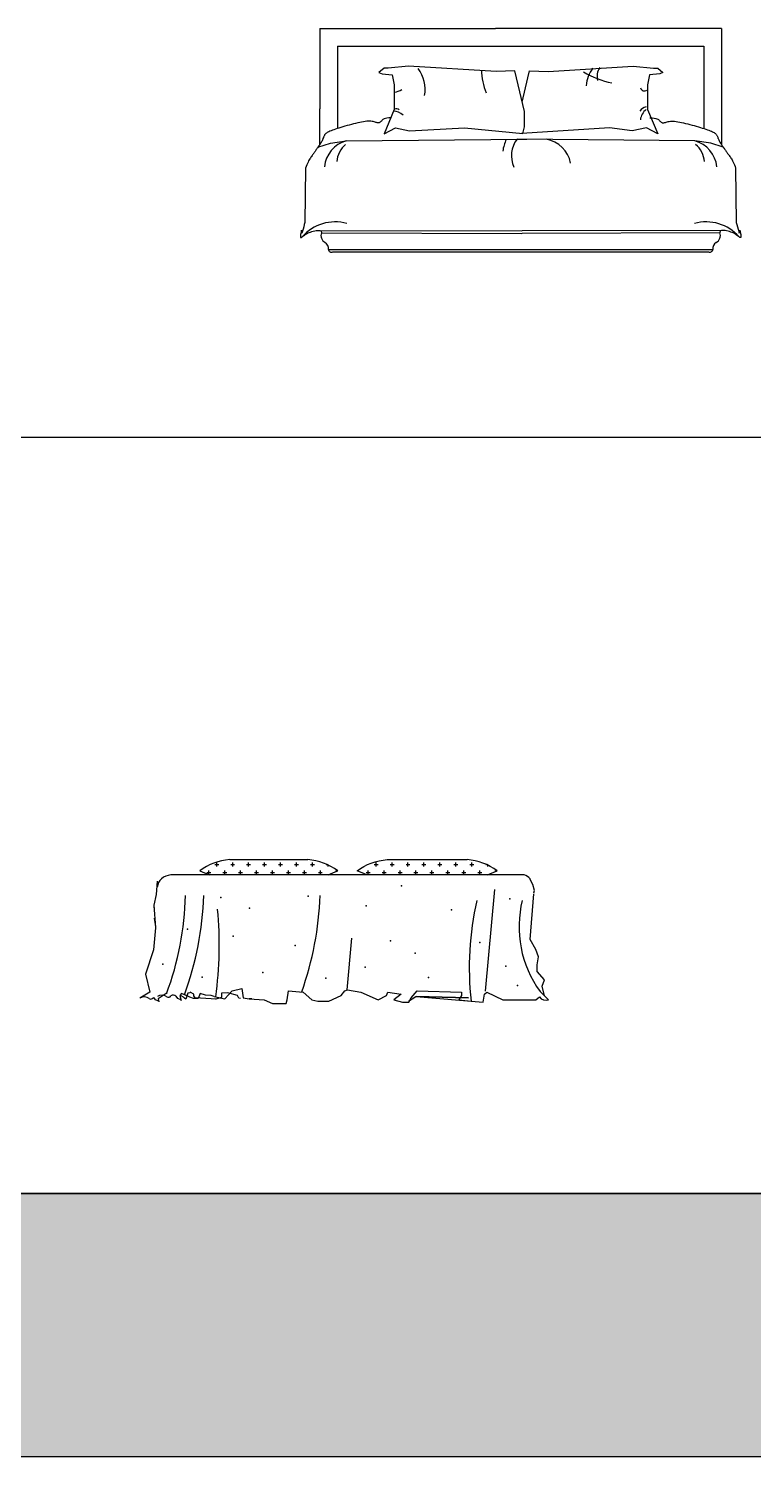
# Model space of a CAD drawing. Header units: millimetres. Extents: x 6388 to 59789, y -18725 to 8137.
# Drawn here: x 16008 to 18897, y -18725 to -13037 of the extents above; entities that cross this region are included whole.
import ezdxf

# ---------------------------------------------------------------- set-up
doc = ezdxf.new("R2010")
doc.units = ezdxf.units.MM
doc.layers.add('www.cad-blocks.net', color=7, linetype='Continuous')
doc.styles.add('DIM_FONT', font='SIMPLEX', dxfattribs={"width": 0.8})

# ---------------------------------------------------------------- blocks, each defined once
blk = doc.blocks.new('A$C24C45F25')
for p, q in [((77.8, 890), (77.8, 570)), ((77.8, 890), (177.8, 890)), ((177.8, 890), (777.8, 890)), ((1577.8, 890), (777.8, 890)), ((1677.8, 890), (1577.8, 890)), ((1677.8, 890), (1677.8, 570)), ((147.8, 820), (1607.8, 820)), ((147.8, 820), (147.8, 491.7)), ((1607.8, 820), (1607.8, 491.7)), ((431.1, 740.1), (349.8, 732)), ((780, 719.1), (431.1, 740.1)), ((987.8, 719.1), (1326.5, 740.1)), ((1326.5, 740.1), (1407.8, 732)), ((333.5, 732), (312.7, 714.6)), ((312.7, 714.6), (325.4, 709.4)), ((325.4, 709.4), (366.1, 706.2)), ((349.8, 732), (333.5, 732)), ((366.1, 706.2), (374.2, 665.6)), ((855.2, 722.2), (780, 719.1)), ((861.8, 693.5), (855.2, 722.2)), ((892.5, 559.6), (861.8, 693.5)), ((883.9, 597.1), (906, 693.5)), ((906, 693.5), (912.6, 722.2)), ((912.6, 722.2), (987.8, 719.1)), ((1391.5, 706.2), (1383.4, 665.6)), ((1432.1, 709.4), (1391.5, 706.2)), ((1407.8, 732), (1424, 732)), ((1424, 732), (1444.9, 714.6)), ((1444.9, 714.6), (1432.1, 709.4)), ((374.2, 665.6), (374.2, 568.2)), ((1383.4, 665.6), (1383.4, 568.2)), ((77.8, 428.2), (77.8, 570)), ((1677.8, 570), (1677.8, 428.2)), ((220.3, 512.3), (211.9, 510.2)), ((228.5, 514.2), (220.3, 512.3)), ((236.4, 515.9), (228.5, 514.2)), ((244, 517.5), (236.4, 515.9)), ((251.2, 518.8), (244, 517.5)), ((258, 519.8), (251.2, 518.8)), ((264.4, 520.6), (258, 519.8)), ((270.5, 521.1), (264.4, 520.6)), ((276.1, 521.2), (270.5, 521.1)), ((281.3, 521), (276.1, 521.2)), ((286, 520.4), (281.3, 521)), ((290.3, 519.5), (286, 520.4)), ((294.2, 518.4), (290.3, 519.5)), ((297.7, 517.3), (294.2, 518.4)), ((301, 516.2), (297.7, 517.3)), ((303.9, 515.3), (301, 516.2)), ((306.6, 514.5), (303.9, 515.3)), ((309.1, 514.2), (306.6, 514.5)), ((311.4, 514.3), (309.1, 514.2)), ((313.6, 514.8), (311.4, 514.3)), ((315.6, 515.6), (313.6, 514.8)), ((317.5, 516.8), (315.6, 515.6)), ((319.4, 518.2), (317.5, 516.8)), ((321.1, 519.8), (319.4, 518.2)), ((322.9, 521.5), (321.1, 519.8)), ((324.6, 523.4), (322.9, 521.5)), ((326.3, 525.3), (324.6, 523.4)), ((328.3, 527.2), (326.3, 525.3)), ((331, 529), (328.3, 527.2)), ((334.4, 530.7), (331, 529)), ((374.2, 568.2), (333.6, 471.2)), ((339.1, 532.1), (334.4, 530.7)), ((345.2, 533.2), (339.1, 532.1)), ((353.1, 533.9), (345.2, 533.2)), ((363, 534.1), (353.1, 533.9)), ((892.5, 498.1), (892.5, 559.6)), ((1383.4, 568.2), (1423.9, 471.2)), ((1392.5, 534.1), (1402.4, 533.9)), ((1402.4, 533.9), (1410.3, 533.2)), ((1410.3, 533.2), (1416.4, 532.1)), ((1416.4, 532.1), (1421.1, 530.7)), ((1421.1, 530.7), (1424.6, 529)), ((1424.6, 529), (1427.2, 527.2)), ((1427.2, 527.2), (1429.2, 525.3)), ((1429.2, 525.3), (1430.9, 523.4)), ((1430.9, 523.4), (1432.6, 521.5)), ((1432.6, 521.5), (1434.4, 519.8)), ((1434.4, 519.8), (1436.1, 518.2)), ((1436.1, 518.2), (1438, 516.8)), ((1438, 516.8), (1439.9, 515.6)), ((1439.9, 515.6), (1441.9, 514.8)), ((1441.9, 514.8), (1444.1, 514.3)), ((1444.1, 514.3), (1446.4, 514.2)), ((1446.4, 514.2), (1448.9, 514.5)), ((1448.9, 514.5), (1451.6, 515.3)), ((1451.6, 515.3), (1454.5, 516.2)), ((1454.5, 516.2), (1457.8, 517.3)), ((1457.8, 517.3), (1461.3, 518.4)), ((1461.3, 518.4), (1465.2, 519.5)), ((1465.2, 519.5), (1469.5, 520.4)), ((1469.5, 520.4), (1474.3, 521)), ((1474.3, 521), (1479.4, 521.2)), ((1479.4, 521.2), (1485, 521.1)), ((1485, 521.1), (1491.1, 520.6)), ((1491.1, 520.6), (1497.5, 519.8)), ((1497.5, 519.8), (1504.3, 518.8)), ((1504.3, 518.8), (1511.5, 517.5)), ((1511.5, 517.5), (1519.1, 515.9)), ((1519.1, 515.9), (1527, 514.2)), ((1527, 514.2), (1535.2, 512.3)), ((1535.2, 512.3), (1543.6, 510.2)), ((92.6, 457.5), (91.7, 454.8)), ((93.6, 460), (92.6, 457.5)), ((94.5, 462.3), (93.6, 460)), ((95.6, 464.5), (94.5, 462.3)), ((96.8, 466.6), (95.6, 464.5)), ((98.2, 468.5), (96.8, 466.6)), ((99.9, 470.2), (98.2, 468.5)), ((101.8, 472), (99.9, 470.2)), ((104.1, 473.6), (101.8, 472)), ((106.8, 475.3), (104.1, 473.6)), ((110, 477), (106.8, 475.3)), ((113.7, 478.8), (110, 477)), ((117.9, 480.7), (113.7, 478.8)), ((122.7, 482.7), (117.9, 480.7)), ((128, 484.8), (122.7, 482.7)), ((133.8, 486.9), (128, 484.8)), ((140, 489.1), (133.8, 486.9)), ((146.8, 491.4), (140, 489.1)), ((153.9, 493.8), (146.8, 491.4)), ((161.5, 496.1), (153.9, 493.8)), ((169.5, 498.5), (161.5, 496.1)), ((177.7, 501), (169.5, 498.5)), ((186.2, 503.4), (177.7, 501)), ((194.7, 505.7), (186.2, 503.4)), ((203.4, 508), (194.7, 505.7)), ((211.9, 510.2), (203.4, 508)), ((333.6, 471.2), (378.8, 494.7)), ((378.8, 494.7), (435.6, 482.8)), ((435.6, 482.8), (654.2, 495.1)), ((654.2, 495.1), (885.9, 471.8)), ((881.9, 471.8), (881.8, 472.1)), ((1231.6, 495.1), (881.9, 471.8)), ((885.9, 471.8), (892.5, 498.1)), ((1322, 482.8), (1231.6, 495.1)), ((1378.7, 494.7), (1322, 482.8)), ((1423.9, 471.2), (1378.7, 494.7)), ((1543.6, 510.2), (1552.2, 508)), ((1552.2, 508), (1560.8, 505.7)), ((1560.8, 505.7), (1569.4, 503.4)), ((1569.4, 503.4), (1577.8, 501)), ((1577.8, 501), (1586.1, 498.5)), ((1586.1, 498.5), (1594, 496.1)), ((1594, 496.1), (1601.6, 493.8)), ((1601.6, 493.8), (1608.7, 491.4)), ((1608.7, 491.4), (1615.5, 489.1)), ((1615.5, 489.1), (1621.7, 486.9)), ((1621.7, 486.9), (1627.5, 484.8)), ((1627.5, 484.8), (1632.8, 482.7)), ((1632.8, 482.7), (1637.6, 480.7)), ((1637.6, 480.7), (1641.8, 478.8)), ((1641.8, 478.8), (1645.5, 477)), ((1645.5, 477), (1648.7, 475.3)), ((1648.7, 475.3), (1651.4, 473.6)), ((1651.4, 473.6), (1653.7, 472)), ((1653.7, 472), (1655.6, 470.2)), ((1655.6, 470.2), (1657.3, 468.5)), ((1657.3, 468.5), (1658.7, 466.6)), ((1658.7, 466.6), (1659.9, 464.5)), ((1659.9, 464.5), (1661, 462.3)), ((1661, 462.3), (1661.9, 460)), ((1661.9, 460), (1662.9, 457.5)), ((1662.9, 457.5), (1663.8, 454.8)), ((58.6, 400.5), (56.8, 397.9)), ((60.3, 402.9), (58.6, 400.5)), ((62, 405.4), (60.3, 402.9)), ((63.6, 407.8), (62, 405.4)), ((65.3, 410.3), (63.6, 407.8)), ((67, 412.9), (65.3, 410.3)), ((68.8, 415.5), (67, 412.9)), ((70.7, 418.3), (68.8, 415.5)), ((70.1, 417.4), (120, 434)), ((72.8, 421.1), (70.7, 418.3)), ((74.9, 424.2), (72.8, 421.1)), ((77.1, 427.2), (74.9, 424.2)), ((79.3, 430.4), (77.1, 427.2)), ((81.4, 433.6), (79.3, 430.4)), ((83.4, 436.8), (81.4, 433.6)), ((85.3, 440), (83.4, 436.8)), ((86.9, 443.1), (85.3, 440)), ((88.4, 446.2), (86.9, 443.1)), ((89.6, 449.1), (88.4, 446.2)), ((90.7, 452), (89.6, 449.1)), ((91.7, 454.8), (90.7, 452)), ((90.8, 452.4), (90.8, 455)), ((120, 434), (183, 443)), ((183, 443), (902.1, 449.7)), ((1572.5, 443), (863.6, 449.7)), ((1635.5, 434), (1572.5, 443)), ((1685.4, 417.4), (1635.5, 434)), ((1663.8, 454.8), (1664.8, 452)), ((1664.7, 452.4), (1664.7, 455)), ((1664.8, 452), (1665.9, 449.1)), ((1665.9, 449.1), (1667.1, 446.2)), ((1667.1, 446.2), (1668.6, 443.1)), ((1668.6, 443.1), (1670.2, 440)), ((1670.2, 440), (1672.1, 436.8)), ((1672.1, 436.8), (1674.1, 433.6)), ((1674.1, 433.6), (1676.2, 430.4)), ((1676.2, 430.4), (1678.4, 427.2)), ((1678.4, 427.2), (1680.6, 424.2)), ((1680.6, 424.2), (1682.7, 421.1)), ((1682.7, 421.1), (1684.8, 418.3)), ((1684.8, 418.3), (1686.7, 415.5)), ((1686.7, 415.5), (1688.5, 412.9)), ((1688.5, 412.9), (1690.2, 410.3)), ((1690.2, 410.3), (1691.9, 407.8)), ((1691.9, 407.8), (1693.5, 405.4)), ((1693.5, 405.4), (1695.2, 402.9)), ((1695.2, 402.9), (1696.9, 400.5)), ((1696.9, 400.5), (1698.7, 397.9)), ((26, 347.1), (23.5, 340.7)), ((28.4, 352.8), (26, 347.1)), ((30.7, 357.9), (28.4, 352.8)), ((33.1, 362.5), (30.7, 357.9)), ((35.3, 366.7), (33.1, 362.5)), ((37.6, 370.6), (35.3, 366.7)), ((39.9, 374.2), (37.6, 370.6)), ((42.1, 377.7), (39.9, 374.2)), ((44.4, 381), (42.1, 377.7)), ((46.6, 384.1), (44.4, 381)), ((48.8, 387.1), (46.6, 384.1)), ((50.9, 390), (48.8, 387.1)), ((52.9, 392.7), (50.9, 390)), ((54.9, 395.4), (52.9, 392.7)), ((56.8, 397.9), (54.9, 395.4)), ((1698.7, 397.9), (1700.6, 395.4)), ((1700.6, 395.4), (1702.6, 392.7)), ((1702.6, 392.7), (1704.6, 390)), ((1704.6, 390), (1706.7, 387.1)), ((1706.7, 387.1), (1708.9, 384.1)), ((1708.9, 384.1), (1711.1, 381)), ((1711.1, 381), (1713.4, 377.7)), ((1713.4, 377.7), (1715.6, 374.2)), ((1715.6, 374.2), (1717.9, 370.6)), ((1717.9, 370.6), (1720.2, 366.7)), ((1720.2, 366.7), (1722.5, 362.5)), ((1722.5, 362.5), (1724.8, 357.9)), ((1724.8, 357.9), (1727.1, 352.8)), ((1727.1, 352.8), (1729.5, 347.1)), ((1729.5, 347.1), (1732, 340.7)), ((21, 333.6), (18.5, 117.5)), ((23.5, 340.7), (21, 333.6)), ((1732, 340.7), (1734.5, 333.6)), ((1734.5, 333.6), (1737, 117.5)), ((18.5, 117.5), (15.9, 109.1)), ((1737, 117.5), (1739.6, 109.1)), ((0.3, 65.4), (0, 62.4)), ((0, 62.4), (0, 60.1)), ((0, 60.1), (0.4, 58.6)), ((0.8, 69.3), (0.3, 65.4)), ((0.4, 58.6), (1, 57.7)), ((1.7, 74.1), (0.8, 69.3)), ((1, 57.7), (1.8, 57.3)), ((3, 79.9), (1.7, 74.1)), ((1.8, 57.3), (2.9, 57.4)), ((2.9, 57.4), (4.3, 57.9)), ((4.5, 86.7), (3, 79.9)), ((4.3, 57.9), (5.8, 58.7)), ((6.4, 74.4), (4.5, 86.7)), ((5.8, 58.7), (7.5, 59.8)), ((8.6, 82.8), (6.4, 74.4)), ((7.5, 59.8), (9.3, 61.1)), ((10.9, 91.5), (8.6, 82.8)), ((9.3, 61.1), (11.2, 62.6)), ((13.3, 100.3), (10.9, 91.5)), ((11.2, 62.6), (13.2, 64.3)), ((13.2, 64.3), (15.3, 65.9)), ((15.9, 109.1), (13.3, 100.3)), ((15.3, 65.9), (17.4, 67.6)), ((17.4, 67.6), (19.7, 69.3)), ((19.7, 69.3), (22.1, 71)), ((22.1, 71), (24.8, 72.7)), ((24.8, 72.7), (27.9, 74.3)), ((27.9, 74.3), (31.4, 76)), ((31.4, 76), (35.4, 77.7)), ((35.4, 77.7), (40.1, 79.4)), ((40.1, 79.4), (45.4, 81)), ((45.4, 81), (51.2, 82.6)), ((51.2, 82.6), (57.1, 83.9)), ((57.1, 83.9), (63, 84.9)), ((63, 84.9), (68.6, 85.5)), ((68.6, 85.5), (73.7, 85.6)), ((68.6, 85.5), (881.9, 83.7)), ((73.7, 85.6), (77.9, 85.1)), ((77.9, 85.1), (81.1, 83.8)), ((81.1, 83.8), (83, 81.7)), ((83, 81.7), (83.9, 78.9)), ((83.9, 78.9), (83.8, 76.1)), ((83.8, 76.1), (882, 73.7)), ((1671.7, 76.1), (883.7, 73.7)), ((1681.8, 85.6), (883.9, 83.7)), ((1672.5, 81.7), (1671.6, 78.9)), ((1671.6, 78.9), (1671.7, 76.1)), ((1674.4, 83.8), (1672.5, 81.7)), ((1677.6, 85.1), (1674.4, 83.8)), ((1681.8, 85.6), (1677.6, 85.1)), ((1686.9, 85.5), (1681.8, 85.6)), ((1692.5, 84.9), (1686.9, 85.5)), ((1698.4, 83.9), (1692.5, 84.9)), ((1704.3, 82.6), (1698.4, 83.9)), ((1710.1, 81), (1704.3, 82.6)), ((1715.4, 79.4), (1710.1, 81)), ((1720.1, 77.7), (1715.4, 79.4)), ((1724.1, 76), (1720.1, 77.7)), ((1727.6, 74.3), (1724.1, 76)), ((1730.7, 72.7), (1727.6, 74.3)), ((1733.4, 71), (1730.7, 72.7)), ((1735.8, 69.3), (1733.4, 71)), ((1738.1, 67.6), (1735.8, 69.3)), ((1740.2, 65.9), (1738.1, 67.6)), ((1739.6, 109.1), (1742.2, 100.3)), ((1742.3, 64.3), (1740.2, 65.9)), ((1742.2, 100.3), (1744.6, 91.5)), ((1744.3, 62.6), (1742.3, 64.3)), ((1746.2, 61.1), (1744.3, 62.6)), ((1744.6, 91.5), (1747, 82.8)), ((1748, 59.8), (1746.2, 61.1)), ((1747, 82.8), (1749.1, 74.4)), ((1749.7, 58.7), (1748, 59.8)), ((1749.1, 74.4), (1751, 86.7)), ((1751.2, 57.9), (1749.7, 58.7)), ((1751, 86.7), (1752.5, 79.9)), ((1752.6, 57.4), (1751.2, 57.9)), ((1752.5, 79.9), (1753.8, 74.1)), ((1753.7, 57.3), (1752.6, 57.4)), ((1754.5, 57.7), (1753.7, 57.3)), ((1753.8, 74.1), (1754.7, 69.3)), ((1755.1, 58.6), (1754.5, 57.7)), ((1754.7, 69.3), (1755.2, 65.4)), ((1755.5, 60.1), (1755.1, 58.6)), ((1755.2, 65.4), (1755.5, 62.4)), ((1755.5, 62.4), (1755.5, 60.1)), ((111.6, 10), (1643.9, 10)), ((129.3, 0), (1626.2, 0))]:
    blk.add_line(p, q)
for centre, radius, start, end in [((355.4, 646), 141.8, 350.6013, 36.4825), ((968.6, 729), 247.1, 180.9581, 202.6798), ((1302.4, 1004), 335.5, 238.6876, 259.588), ((1259.4, 657), 120, 141.4301, 177.4036), ((1249.2, 698.6), 66.9, 147.2958, 193.7528), ((364.5, 711), 75.3, 277.7241, 302.1892), ((1370.9, 658.1), 16.5, 195.3178, 307.8617), ((382.1, 554.7), 16, 46.0883, 115.0138), ((1391.1, 530.9), 49.5, 105.2252, 142.0789), ((370, 500.3), 60, 48.7297, 89.2505), ((1410.6, 521.7), 55.8, 125.5447, 174.8945), ((216.4, 326.1), 121.5, 105.9536, 173.8387), ((242.7, 353.3), 97.7, 129.6437, 176.0732), ((980.5, 376.8), 175.6, 155.8677, 171.9067), ((948.1, 383.7), 107.2, 141.9958, 205.049), ((960.4, 332.1), 118.5, 10.8539, 80.3183), ((1539.1, 326.1), 121.5, 6.1613, 74.0464), ((1512.8, 353.3), 97.7, 3.9268, 50.3563), ((138.1, -52.3), 172.2, 74.1667, 139.3582), ((1617.4, -52.3), 172.2, 40.6418, 105.8333), ((113.5, 65.4), 31.5, 160.2637, 240.6307), ((1642, 65.4), 31.5, 299.3693, 19.7363), ((85.7, 14.7), 26.3, 349.7222, 62.104), ((124.7, 12.5), 13.3, 190.7508, 290.2795), ((1630.8, 12.5), 13.3, 249.7205, 349.2492), ((1669.8, 14.7), 26.3, 117.896, 190.2778)]:
    blk.add_arc(centre, radius, start, end)
blk = doc.blocks.new('A$C22306A3F')
for p, q in [((357.9, 572.7), (668.7, 572.7)), ((357.9, 572.7), (668.7, 572.7)), ((985.2, 572.7), (1303.7, 572.7)), ((985.2, 572.7), (1303.7, 572.7)), ((266.4, 521.1), (282.3, 521.1)), ((274.4, 513.2), (274.4, 529.1)), ((298.2, 552.9), (314, 552.9)), ((306.1, 544.9), (306.1, 560.8)), ((329.9, 521.1), (345.8, 521.1)), ((337.9, 513.2), (337.9, 529.1)), ((361.7, 552.9), (377.5, 552.9)), ((369.6, 544.9), (369.6, 560.8)), ((393.4, 521.1), (409.3, 521.1)), ((401.4, 513.2), (401.4, 529.1)), ((425.2, 552.9), (441, 552.9)), ((433.1, 544.9), (433.1, 560.8)), ((456.9, 521.1), (472.8, 521.1)), ((464.9, 513.2), (464.9, 529.1)), ((488.7, 552.9), (504.5, 552.9)), ((496.6, 544.9), (496.6, 560.8)), ((520.4, 521.1), (536.3, 521.1)), ((528.4, 513.2), (528.4, 529.1)), ((552.2, 552.9), (568, 552.9)), ((560.1, 544.9), (560.1, 560.8)), ((583.9, 521.1), (599.8, 521.1)), ((591.9, 513.2), (591.9, 529.1)), ((615.7, 552.9), (631.5, 552.9)), ((623.6, 544.9), (623.6, 560.8)), ((647.4, 521.1), (663.3, 521.1)), ((655.4, 513.2), (655.4, 529.1)), ((679.2, 552.9), (695, 552.9)), ((687.1, 544.9), (687.1, 560.8)), ((710.9, 521.1), (726.8, 521.1)), ((718.9, 513.2), (718.9, 529.1)), ((742.7, 552.9), (746.2, 552.9)), ((750.6, 544.9), (750.6, 550.9)), ((782.4, 525.8), (782.4, 529.1)), ((901.4, 521.1), (917.3, 521.1)), ((909.4, 513.2), (909.4, 529.1)), ((933.2, 552.9), (949, 552.9)), ((941.1, 544.9), (941.1, 560.8)), ((964.9, 521.1), (980.8, 521.1)), ((972.9, 513.2), (972.9, 529.1)), ((996.7, 552.9), (1012.5, 552.9)), ((1004.6, 544.9), (1004.6, 560.8)), ((1028.4, 521.1), (1044.3, 521.1)), ((1036.4, 513.2), (1036.4, 529.1)), ((1060.2, 552.9), (1076, 552.9)), ((1068.1, 544.9), (1068.1, 560.8)), ((1091.9, 521.1), (1107.8, 521.1)), ((1099.9, 513.2), (1099.9, 529.1)), ((1123.7, 552.9), (1139.5, 552.9)), ((1131.6, 544.9), (1131.6, 560.8)), ((1155.4, 521.1), (1171.3, 521.1)), ((1163.4, 513.2), (1163.4, 529.1)), ((1187.2, 552.9), (1203, 552.9)), ((1195.1, 544.9), (1195.1, 560.8)), ((1218.9, 521.1), (1234.8, 521.1)), ((1226.9, 513.2), (1226.9, 529.1)), ((1250.7, 552.9), (1266.5, 552.9)), ((1258.6, 544.9), (1258.6, 560.8)), ((1282.4, 521.1), (1298.3, 521.1)), ((1290.4, 513.2), (1290.4, 529.1)), ((1314.2, 552.9), (1330, 552.9)), ((1322.1, 544.9), (1322.1, 560.8)), ((1345.9, 521.1), (1361.8, 521.1)), ((1353.9, 513.2), (1353.9, 529.1)), ((1377.7, 552.9), (1381.2, 552.9)), ((1385.6, 544.9), (1385.6, 550.9)), ((1417.4, 525.8), (1417.4, 529.1)), ((69.1, 487.2), (64.3, 433.5)), ((1531.3, 511.6), (122.6, 511.6)), ((1531.3, 511.6), (122.6, 511.6)), ((1554.6, 493.5), (1554.4, 496.5)), ((1565.8, 473.5), (1554.4, 493.7)), ((1571.7, 449.6), (1565.8, 473.5)), ((1571.7, 449.6), (1565.8, 473.5)), ((64.3, 433.5), (55.4, 391.1)), ((1376.3, 48.4), (1413.8, 453)), ((1554.9, 255), (1570.2, 435.7)), ((1570.2, 440.7), (1571.7, 449.6)), ((1570.2, 440.7), (1571.7, 449.6)), ((55.4, 391.1), (61.9, 300.7)), ((55.4, 391.1), (57, 368.9)), ((61.9, 300.7), (54, 213.3)), ((57, 338.9), (62.4, 305.9)), ((825.9, 53.9), (845, 259.6)), ((1577.8, 214.5), (1554.9, 255)), ((54, 213.3), (21.9, 116.3)), ((1587.8, 185.3), (1577.8, 214.5)), ((1582.6, 154.1), (1587.8, 185.3)), ((21.9, 116.3), (39, 45.1)), ((1582.9, 126.6), (1582.6, 154.1)), ((1612.2, 94.2), (1582.9, 126.6)), ((367.4, 49.7), (406.5, 58.8)), ((367.4, 49.7), (406.5, 58.8)), ((406.5, 58.8), (411.4, 22.6)), ((406.5, 58.8), (411.4, 22.6)), ((1602.9, 68.2), (1612.2, 94.2)), ((1611.4, 30.1), (1602.9, 68.2)), ((1611.4, 30.1), (1602.9, 68.2)), ((39, 45.1), (0, 20.1)), ((53.7, 23), (60.9, 13.9)), ((75, 8.1), (60.9, 13.9)), ((108.6, 41.4), (72.5, 18.3)), ((72.5, 18.3), (75.4, 6.4)), ((142.9, 28.3), (150.1, 19.2)), ((164.3, 13.4), (150.1, 19.2)), ((164.3, 13.4), (150.1, 19.2)), ((165.8, 39.6), (159.5, 30.9)), ((165.8, 39.6), (159.5, 30.9)), ((159.5, 30.9), (164.3, 11.9)), ((159.5, 30.9), (164.3, 11.9)), ((173.4, 25), (163.9, 29.4)), ((173.4, 25), (163.9, 29.4)), ((164.3, 11.9), (164.3, 13.4)), ((164.3, 11.9), (164.3, 13.4)), ((184.7, 30.9), (165.8, 39.6)), ((184.7, 30.9), (165.8, 39.6)), ((178.1, 20.7), (173.4, 25)), ((178.1, 20.7), (173.4, 25)), ((182.8, 16.3), (178.1, 20.7)), ((182.8, 16.3), (178.1, 20.7)), ((190.7, 41.1), (182.8, 16.3)), ((190.7, 41.1), (182.8, 16.3)), ((198.9, 25), (184.7, 30.9)), ((198.9, 25), (184.7, 30.9)), ((200.1, 42.5), (190.7, 41.1)), ((200.1, 42.5), (190.7, 41.1)), ((213.1, 19.2), (198.9, 25)), ((213.1, 19.2), (198.9, 25)), ((214.3, 36.7), (200.1, 44)), ((214.3, 36.7), (200.1, 44)), ((200.1, 44), (200.1, 42.5)), ((200.1, 44), (200.1, 42.5)), ((232, 19.2), (213.1, 19.2)), ((232, 19.2), (213.1, 19.2)), ((214.3, 29.4), (214.3, 36.7)), ((214.3, 29.4), (214.3, 36.7)), ((220.6, 22.1), (214.3, 29.4)), ((220.6, 22.1), (214.3, 29.4)), ((283.6, 17.8), (220.6, 22.1)), ((283.6, 17.8), (220.6, 22.1)), ((239.8, 39.6), (232, 19.2)), ((239.8, 39.6), (232, 19.2)), ((261.9, 32.3), (239.8, 39.6)), ((261.9, 32.3), (239.8, 39.6)), ((283.9, 30.9), (261.9, 32.3)), ((283.9, 30.9), (261.9, 32.3)), ((300.9, 16.3), (283.6, 17.8)), ((300.9, 16.3), (283.6, 17.8)), ((295.4, 27.1), (283.9, 30.9)), ((295.4, 27.1), (283.9, 30.9)), ((295.4, 27.1), (338.1, 18.1)), ((295.4, 27.1), (338.1, 18.1)), ((302.5, 16.3), (300.9, 16.3)), ((302.5, 16.3), (300.9, 16.3)), ((324.5, 23.6), (302.5, 16.3)), ((324.5, 23.6), (302.5, 16.3)), ((349.7, 42.5), (324.5, 41.1)), ((349.7, 42.5), (324.5, 41.1)), ((324.5, 41.1), (324.5, 23.6)), ((324.5, 41.1), (324.5, 23.6)), ((338.1, 18.1), (367.4, 49.7)), ((338.1, 18.1), (367.4, 49.7)), ((389.1, 30.9), (349.7, 42.5)), ((389.1, 30.9), (349.7, 42.5)), ((393.8, 20.7), (389.1, 30.9)), ((393.8, 20.7), (389.1, 30.9)), ((400.1, 19.2), (393.8, 20.7)), ((400.1, 19.2), (393.8, 20.7)), ((411.4, 22.6), (435.8, 18.1)), ((411.4, 22.6), (435.8, 18.1)), ((445.6, 18.1), (435.8, 18.1)), ((435.8, 18.1), (445.6, 18.1)), ((445.6, 18.1), (435.8, 18.1)), ((435.8, 18.1), (445.6, 18.1)), ((435.8, 18.1), (494.4, 13.6)), ((435.8, 18.1), (494.4, 13.6)), ((494.4, 13.6), (528.6, 0)), ((494.4, 13.6), (528.6, 0)), ((582.4, 0), (587.2, 13.6)), ((582.4, 0), (587.2, 13.6)), ((587.2, 13.6), (592.1, 49.7)), ((587.2, 13.6), (592.1, 49.7)), ((592.1, 49.7), (650.8, 45.2)), ((592.1, 49.7), (650.8, 45.2)), ((650.8, 45.2), (685, 13.6)), ((650.8, 45.2), (685, 13.6)), ((685, 13.6), (709.4, 9)), ((685, 13.6), (709.4, 9)), ((709.4, 9), (753.3, 9)), ((709.4, 9), (753.3, 9)), ((753.3, 9), (802.2, 31.6)), ((753.3, 9), (802.2, 31.6)), ((802.2, 31.6), (816.9, 49.7)), ((802.2, 31.6), (816.9, 49.7)), ((816.9, 49.7), (826.6, 54.2)), ((816.9, 49.7), (826.6, 54.2)), ((826.6, 54.2), (880.4, 45.2)), ((826.6, 54.2), (880.4, 45.2)), ((880.4, 45.2), (948.8, 13.6)), ((880.4, 45.2), (948.8, 13.6)), ((948.8, 13.6), (982.9, 31.6)), ((948.8, 13.6), (982.9, 31.6)), ((982.9, 31.6), (987.8, 45.2)), ((982.9, 31.6), (987.8, 45.2)), ((987.8, 45.2), (1041.6, 36.2)), ((987.8, 45.2), (1041.6, 36.2)), ((1041.6, 36.2), (1012.3, 13.6)), ((1041.6, 36.2), (1012.3, 13.6)), ((1012.3, 13.6), (1046.5, 4.5)), ((1012.3, 13.6), (1046.5, 4.5)), ((1046.5, 4.5), (1070.9, 4.5)), ((1046.5, 4.5), (1070.9, 4.5)), ((1070, 9), (1099.3, 27.1)), ((1070, 9), (1099.3, 27.1)), ((1070.9, 4.5), (1080.7, 22.6)), ((1070.9, 4.5), (1080.7, 22.6)), ((1080.7, 22.6), (1105.1, 49.7)), ((1080.7, 22.6), (1105.1, 49.7)), ((1099.3, 27.1), (1309.4, 22.6)), ((1099.3, 27.1), (1309.4, 22.6)), ((1101, 27.1), (1368, 4.5)), ((1101, 27.1), (1368, 4.5)), ((1309.4, 22.6), (1101, 27.1)), ((1309.4, 22.6), (1101, 27.1)), ((1105.1, 49.7), (1280.9, 45.2)), ((1105.1, 49.7), (1280.9, 45.2)), ((1280.9, 31.6), (1271.2, 13.6)), ((1280.9, 31.6), (1271.2, 13.6)), ((1271.2, 13.6), (1320, 9)), ((1271.2, 13.6), (1320, 9)), ((1280.9, 45.2), (1280.9, 31.6)), ((1280.9, 45.2), (1280.9, 31.6)), ((1368, 4.5), (1372.9, 36.2)), ((1368, 4.5), (1372.9, 36.2)), ((1372.9, 36.2), (1382.7, 45.2)), ((1372.9, 36.2), (1382.7, 45.2)), ((1382.7, 45.2), (1446.2, 13.6)), ((1382.7, 45.2), (1446.2, 13.6)), ((1446.2, 13.6), (1578.1, 13.6)), ((1446.2, 13.6), (1578.1, 13.6)), ((1578.1, 13.6), (1591.6, 26.1)), ((1594.3, 46.8), (1611.4, 30.1)), ((1628.4, 13.6), (1594.3, 46.8)), ((1594.3, 46.8), (1611.4, 30.1)), ((1628.4, 13.6), (1594.3, 46.8)), ((528.6, 0), (582.4, 0)), ((528.6, 0), (582.4, 0))]:
    blk.add_line(p, q)
blk.add_arc((1618.8, 45.7), 33.6, 215.8669, 286.5971)
for centre, major_axis, ratio, start_param, end_param in [((377.4, 367), (-223, 0), 0.925718, -1.482935, -0.89811), ((649.1, 367), (-223, 0), 0.925718, 4.039703, 4.624528), ((1284.1, 367), (-223, 0), 0.925718, 4.039703, 4.624528), ((675.1, 1334.8), (974.3, 0), 0.925718, 4.247761, 4.291463), ((351.5, 1334.8), (974.3, 0), 0.925718, -1.14987, -1.106168), ((986.5, 1334.8), (974.3, 0), 0.925718, -1.14987, -1.106168), ((126.5, 458.5), (-57.4, -4.1), 0.925718, -1.570796, -0.149107), ((1516.7, 469.8), (47.5, 0), 0.925718, 0.65259, 1.257774), ((-1090, 447.5), (-1268.7, -91.7), 0.96, 2.724999, 3.051764), ((-1103, 461.6), (1354.8, 97.9), 0.96, 5.874188, 6.183623), ((-639.9, 461.6), (1354.8, 97.9), 0.96, 5.883457, 6.183623), ((2621.3, 126.6), (1292.5, -216.3), 0.96, 3.087728, 3.407615), ((1977.8, 298.9), (-461.4, 77.2), 0.96, 6.205366, 7.051012), ((-1323.5, 224.2), (1635.9, 118.2), 0.96, 6.081658, 6.304019), ((17.9, -3.1), (-30.8, 0), 0.925718, 4.03787, 5.332591), ((43.7, 27.3), (11, 0), 0.925718, 4.069203, 5.845209), ((87.5, 4.1), (-30.8, 0), 0.925718, 4.03787, 5.332591), ((113.3, 34.5), (11, 0), 0.925718, 4.069203, 5.845209), ((132, 20.1), (-14, 0), 0.925718, 3.822658, 5.392509)]:
    blk.add_ellipse(centre, major_axis=major_axis, ratio=ratio, start_param=start_param, end_param=end_param)
at = {"extrusion": (0, 0, -1)}
for centre, major_axis, start_param, end_param in [((1004.8, 367), (223, 0), 4.039703, 4.624528), ((1302.4, 1334.8), (-974.3, 0), -1.14987, -1.106168)]:
    blk.add_ellipse(centre, major_axis=major_axis, ratio=0.925718, start_param=start_param, end_param=end_param, dxfattribs=at)
for p in [(1042.9, 468.4), (322.1, 421.7), (670.8, 426.9), (1474.5, 416.1), (436.2, 378.6), (901, 388.2), (1241.5, 373.2), (189.3, 294.9), (371.5, 267.6), (618.8, 230.6), (997.8, 249.3), (1353.8, 242.2), (1096.5, 200), (91.6, 155.5), (489.9, 123.3), (897.9, 144.8), (1458.1, 148.1), (248.1, 104.3), (740.2, 100.5), (1150.2, 103.5), (1504.4, 71.1)]:
    blk.add_point(p)
at = {"style": 'DIM_FONT', "width": 0.8, "flags": 9}
for tag in ['YSIZE', 'XSIZE']:
    blk.add_attdef(tag, (826.9, 511.6), '', height=0.5, dxfattribs=at)
blk = doc.blocks.new('FORMAT')
at = {"true_color": 0x546d8e}
h = blk.add_hatch(color=155, dxfattribs=at)
h.set_gradient(color1=(68, 68, 68), color2=(84, 109, 142), tint=1)
h.paths.add_polyline_path([(59789.4, -18724.9), (59789.4, -17676.9), (10116.5, -17676.9), (10116.5, -18724.9)])
h.paths.add_polyline_path([(45164.9, -18390.5), (59402.3, -18390.5), (59402.3, -17929.8), (45164.9, -17929.8)], flags=24)
at = {"color": 155, "true_color": 0x546d8e}
for p, q in [((10116.5, -14664.9), (59789.4, -14664.9)), ((59789.4, -17676.9), (10116.5, -17676.9)), ((10116.5, -17676.9), (59789.4, -17676.9)), ((10116.5, -18724.9), (59789.4, -18724.9))]:
    blk.add_line(p, q, dxfattribs=at)
blk.add_line((10116.5, -17676.9), (59789.4, -17676.9))

msp = doc.modelspace()

# ---------------------------------------------------------------- block references
for name, p in [('A$C24C45F25', (17091.4, -13926.6)), ('A$C22306A3F', (16452.2, -16919.9))]:
    msp.add_blockref(name, p)
at = {"layer": 'www.cad-blocks.net'}
msp.add_blockref('FORMAT', (0, 0), dxfattribs=at)

doc.saveas('drawing.dxf')
